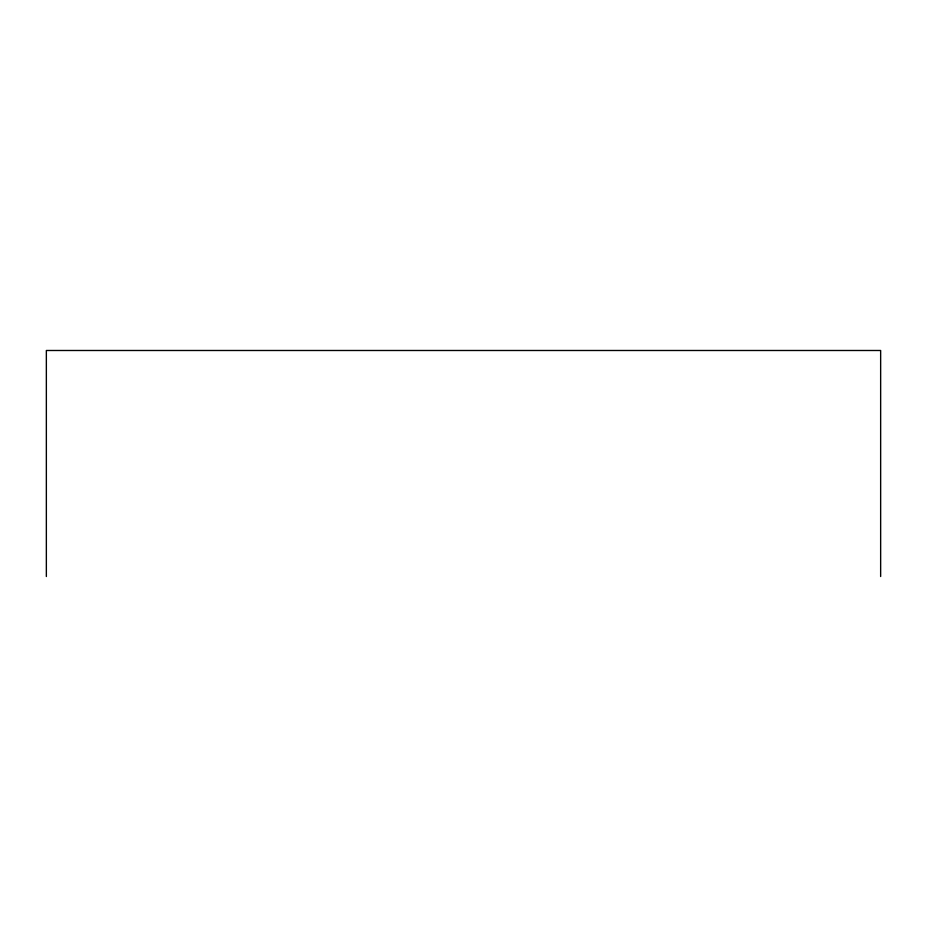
<?xml version="1.0" encoding="UTF-8"?>
<svg xmlns="http://www.w3.org/2000/svg" width="927" height="927" viewBox="0 0 927 927"><rect width="100%" height="100%" fill="white"/><g stroke="black" fill="none" stroke-linecap="round" stroke-linejoin="round"><path stroke-width="1.39" d="M880.65 576.513L880.65 350.487L46.35 350.487L46.35 576.513"/></g></svg>
